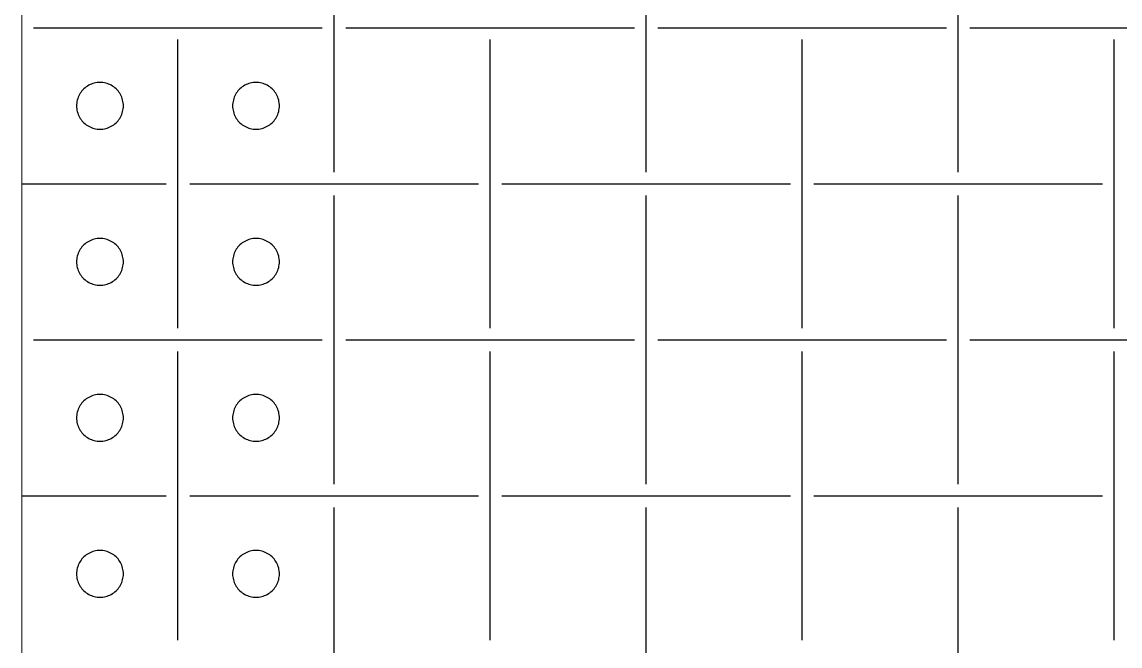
# Model space of a CAD drawing. Header units: metres. Extents: x 0 to 300, y -20 to 320.
# Drawn here: x 0 to 70.4, y 140.4 to 180.4 of the extents above; entities that cross this region are included whole.
import ezdxf

# ---------------------------------------------------------------- set-up
doc = ezdxf.new("R2010")
doc.units = ezdxf.units.M

msp = doc.modelspace()

# ---------------------------------------------------------------- linework, layer by layer
at = {"lineweight": 0}
msp.add_line((0, -20), (0, 320), dxfattribs=at)
for p, q in [((20, 170.75), (20, 189.25)), ((40, 170.75), (40, 189.25)), ((60, 170.75), (60, 189.25)), ((0.75, 180), (19.25, 180)), ((20.75, 180), (39.25, 180)), ((40.75, 180), (59.25, 180)), ((60.75, 180), (79.25, 180)), ((10, 160.75), (10, 179.25)), ((30, 160.75), (30, 179.25)), ((50, 160.75), (50, 179.25)), ((70, 160.75), (70, 179.25)), ((3.844, 175.956), (3.786, 175.882)), ((3.907, 176.027), (3.844, 175.956)), ((3.973, 176.093), (3.907, 176.027)), ((4.044, 176.156), (3.973, 176.093)), ((4.118, 176.214), (4.044, 176.156)), ((4.196, 176.266), (4.118, 176.214)), ((4.277, 176.314), (4.196, 176.266)), ((4.361, 176.357), (4.277, 176.314)), ((4.448, 176.395), (4.361, 176.357)), ((4.536, 176.427), (4.448, 176.395)), ((4.627, 176.453), (4.536, 176.427)), ((4.719, 176.473), (4.627, 176.453)), ((4.812, 176.488), (4.719, 176.473)), ((4.906, 176.497), (4.812, 176.488)), ((5, 176.5), (4.906, 176.497)), ((5.094, 176.497), (5, 176.5)), ((5.188, 176.488), (5.094, 176.497)), ((5.281, 176.473), (5.188, 176.488)), ((5.373, 176.453), (5.281, 176.473)), ((5.464, 176.427), (5.373, 176.453)), ((5.552, 176.395), (5.464, 176.427)), ((5.639, 176.357), (5.552, 176.395)), ((5.723, 176.314), (5.639, 176.357)), ((5.804, 176.266), (5.723, 176.314)), ((5.882, 176.214), (5.804, 176.266)), ((5.956, 176.156), (5.882, 176.214)), ((6.027, 176.093), (5.956, 176.156)), ((6.093, 176.027), (6.027, 176.093)), ((6.156, 175.956), (6.093, 176.027)), ((6.214, 175.882), (6.156, 175.956)), ((13.844, 175.956), (13.786, 175.882)), ((13.907, 176.027), (13.844, 175.956)), ((13.973, 176.093), (13.907, 176.027)), ((14.044, 176.156), (13.973, 176.093)), ((14.118, 176.214), (14.044, 176.156)), ((14.196, 176.266), (14.118, 176.214)), ((14.277, 176.314), (14.196, 176.266)), ((14.361, 176.357), (14.277, 176.314)), ((14.448, 176.395), (14.361, 176.357)), ((14.536, 176.427), (14.448, 176.395)), ((14.627, 176.453), (14.536, 176.427)), ((14.719, 176.473), (14.627, 176.453)), ((14.812, 176.488), (14.719, 176.473)), ((14.906, 176.497), (14.812, 176.488)), ((15, 176.5), (14.906, 176.497)), ((15.094, 176.497), (15, 176.5)), ((15.188, 176.488), (15.094, 176.497)), ((15.281, 176.473), (15.188, 176.488)), ((15.373, 176.453), (15.281, 176.473)), ((15.464, 176.427), (15.373, 176.453)), ((15.552, 176.395), (15.464, 176.427)), ((15.639, 176.357), (15.552, 176.395)), ((15.723, 176.314), (15.639, 176.357)), ((15.804, 176.266), (15.723, 176.314)), ((15.882, 176.214), (15.804, 176.266)), ((15.956, 176.156), (15.882, 176.214)), ((16.027, 176.093), (15.956, 176.156)), ((16.093, 176.027), (16.027, 176.093)), ((16.156, 175.956), (16.093, 176.027)), ((16.214, 175.882), (16.156, 175.956)), ((3.527, 175.281), (3.512, 175.188)), ((3.547, 175.373), (3.527, 175.281)), ((3.573, 175.464), (3.547, 175.373)), ((3.605, 175.552), (3.573, 175.464)), ((3.643, 175.639), (3.605, 175.552)), ((3.686, 175.723), (3.643, 175.639)), ((3.734, 175.804), (3.686, 175.723)), ((3.786, 175.882), (3.734, 175.804)), ((6.266, 175.804), (6.214, 175.882)), ((6.314, 175.723), (6.266, 175.804)), ((6.357, 175.639), (6.314, 175.723)), ((6.395, 175.552), (6.357, 175.639)), ((6.427, 175.464), (6.395, 175.552)), ((6.453, 175.373), (6.427, 175.464)), ((6.473, 175.281), (6.453, 175.373)), ((6.488, 175.188), (6.473, 175.281)), ((13.527, 175.281), (13.512, 175.188)), ((13.547, 175.373), (13.527, 175.281)), ((13.573, 175.464), (13.547, 175.373)), ((13.605, 175.552), (13.573, 175.464)), ((13.643, 175.639), (13.605, 175.552)), ((13.686, 175.723), (13.643, 175.639)), ((13.734, 175.804), (13.686, 175.723)), ((13.786, 175.882), (13.734, 175.804)), ((16.266, 175.804), (16.214, 175.882)), ((16.314, 175.723), (16.266, 175.804)), ((16.357, 175.639), (16.314, 175.723)), ((16.395, 175.552), (16.357, 175.639)), ((16.427, 175.464), (16.395, 175.552)), ((16.453, 175.373), (16.427, 175.464)), ((16.473, 175.281), (16.453, 175.373)), ((16.488, 175.188), (16.473, 175.281)), ((3.503, 175.094), (3.5, 175)), ((3.5, 175), (3.503, 174.906)), ((3.512, 175.188), (3.503, 175.094)), ((3.503, 174.906), (3.512, 174.812)), ((3.512, 174.812), (3.527, 174.719)), ((3.527, 174.719), (3.547, 174.627)), ((3.547, 174.627), (3.573, 174.536)), ((3.573, 174.536), (3.605, 174.448)), ((6.395, 174.448), (6.427, 174.536)), ((6.427, 174.536), (6.453, 174.627)), ((6.453, 174.627), (6.473, 174.719)), ((6.473, 174.719), (6.488, 174.812)), ((6.497, 175.094), (6.488, 175.188)), ((6.488, 174.812), (6.497, 174.906)), ((6.5, 175), (6.497, 175.094)), ((6.497, 174.906), (6.5, 175)), ((13.503, 175.094), (13.5, 175)), ((13.5, 175), (13.503, 174.906)), ((13.512, 175.188), (13.503, 175.094)), ((13.503, 174.906), (13.512, 174.812)), ((13.512, 174.812), (13.527, 174.719)), ((13.527, 174.719), (13.547, 174.627)), ((13.547, 174.627), (13.573, 174.536)), ((13.573, 174.536), (13.605, 174.448)), ((16.395, 174.448), (16.427, 174.536)), ((16.427, 174.536), (16.453, 174.627)), ((16.453, 174.627), (16.473, 174.719)), ((16.473, 174.719), (16.488, 174.812)), ((16.497, 175.094), (16.488, 175.188)), ((16.488, 174.812), (16.497, 174.906)), ((16.5, 175), (16.497, 175.094)), ((16.497, 174.906), (16.5, 175)), ((3.605, 174.448), (3.643, 174.361)), ((3.643, 174.361), (3.686, 174.277)), ((3.686, 174.277), (3.734, 174.196)), ((3.734, 174.196), (3.786, 174.118)), ((3.786, 174.118), (3.844, 174.044)), ((3.844, 174.044), (3.907, 173.973)), ((3.907, 173.973), (3.973, 173.907)), ((3.973, 173.907), (4.044, 173.844)), ((4.044, 173.844), (4.118, 173.786)), ((5.882, 173.786), (5.956, 173.844)), ((5.956, 173.844), (6.027, 173.907)), ((6.027, 173.907), (6.093, 173.973)), ((6.093, 173.973), (6.156, 174.044)), ((6.156, 174.044), (6.214, 174.118)), ((6.214, 174.118), (6.266, 174.196)), ((6.266, 174.196), (6.314, 174.277)), ((6.314, 174.277), (6.357, 174.361)), ((6.357, 174.361), (6.395, 174.448)), ((13.605, 174.448), (13.643, 174.361)), ((13.643, 174.361), (13.686, 174.277)), ((13.686, 174.277), (13.734, 174.196)), ((13.734, 174.196), (13.786, 174.118)), ((13.786, 174.118), (13.844, 174.044)), ((13.844, 174.044), (13.907, 173.973)), ((13.907, 173.973), (13.973, 173.907)), ((13.973, 173.907), (14.044, 173.844)), ((14.044, 173.844), (14.118, 173.786)), ((15.882, 173.786), (15.956, 173.844)), ((15.956, 173.844), (16.027, 173.907)), ((16.027, 173.907), (16.093, 173.973)), ((16.093, 173.973), (16.156, 174.044)), ((16.156, 174.044), (16.214, 174.118)), ((16.214, 174.118), (16.266, 174.196)), ((16.266, 174.196), (16.314, 174.277)), ((16.314, 174.277), (16.357, 174.361)), ((16.357, 174.361), (16.395, 174.448)), ((4.118, 173.786), (4.196, 173.734)), ((4.196, 173.734), (4.277, 173.686)), ((4.277, 173.686), (4.361, 173.643)), ((4.361, 173.643), (4.448, 173.605)), ((4.448, 173.605), (4.536, 173.573)), ((4.536, 173.573), (4.627, 173.547)), ((4.627, 173.547), (4.719, 173.527)), ((4.719, 173.527), (4.812, 173.512)), ((4.812, 173.512), (4.906, 173.503)), ((4.906, 173.503), (5, 173.5)), ((5, 173.5), (5.094, 173.503)), ((5.094, 173.503), (5.188, 173.512)), ((5.188, 173.512), (5.281, 173.527)), ((5.281, 173.527), (5.373, 173.547)), ((5.373, 173.547), (5.464, 173.573)), ((5.464, 173.573), (5.552, 173.605)), ((5.552, 173.605), (5.639, 173.643)), ((5.639, 173.643), (5.723, 173.686)), ((5.723, 173.686), (5.804, 173.734)), ((5.804, 173.734), (5.882, 173.786)), ((14.118, 173.786), (14.196, 173.734)), ((14.196, 173.734), (14.277, 173.686)), ((14.277, 173.686), (14.361, 173.643)), ((14.361, 173.643), (14.448, 173.605)), ((14.448, 173.605), (14.536, 173.573)), ((14.536, 173.573), (14.627, 173.547)), ((14.627, 173.547), (14.719, 173.527)), ((14.719, 173.527), (14.812, 173.512)), ((14.812, 173.512), (14.906, 173.503)), ((14.906, 173.503), (15, 173.5)), ((15, 173.5), (15.094, 173.503)), ((15.094, 173.503), (15.188, 173.512)), ((15.188, 173.512), (15.281, 173.527)), ((15.281, 173.527), (15.373, 173.547)), ((15.373, 173.547), (15.464, 173.573)), ((15.464, 173.573), (15.552, 173.605)), ((15.552, 173.605), (15.639, 173.643)), ((15.639, 173.643), (15.723, 173.686)), ((15.723, 173.686), (15.804, 173.734)), ((15.804, 173.734), (15.882, 173.786)), ((0, 170), (9.25, 170)), ((10.75, 170), (29.25, 170)), ((30.75, 170), (49.25, 170)), ((50.75, 170), (69.25, 170)), ((20, 150.75), (20, 169.25)), ((40, 150.75), (40, 169.25)), ((60, 150.75), (60, 169.25)), ((3.973, 166.093), (3.907, 166.027)), ((4.044, 166.156), (3.973, 166.093)), ((4.118, 166.214), (4.044, 166.156)), ((4.196, 166.266), (4.118, 166.214)), ((4.277, 166.314), (4.196, 166.266)), ((4.361, 166.357), (4.277, 166.314)), ((4.448, 166.395), (4.361, 166.357)), ((4.536, 166.427), (4.448, 166.395)), ((4.627, 166.453), (4.536, 166.427)), ((4.719, 166.473), (4.627, 166.453)), ((4.812, 166.488), (4.719, 166.473)), ((4.906, 166.497), (4.812, 166.488)), ((5, 166.5), (4.906, 166.497)), ((5.094, 166.497), (5, 166.5)), ((5.188, 166.488), (5.094, 166.497)), ((5.281, 166.473), (5.188, 166.488)), ((5.373, 166.453), (5.281, 166.473)), ((5.464, 166.427), (5.373, 166.453)), ((5.552, 166.395), (5.464, 166.427)), ((5.639, 166.357), (5.552, 166.395)), ((5.723, 166.314), (5.639, 166.357)), ((5.804, 166.266), (5.723, 166.314)), ((5.882, 166.214), (5.804, 166.266)), ((5.956, 166.156), (5.882, 166.214)), ((6.027, 166.093), (5.956, 166.156)), ((6.093, 166.027), (6.027, 166.093)), ((13.973, 166.093), (13.907, 166.027)), ((14.044, 166.156), (13.973, 166.093)), ((14.118, 166.214), (14.044, 166.156)), ((14.196, 166.266), (14.118, 166.214)), ((14.277, 166.314), (14.196, 166.266)), ((14.361, 166.357), (14.277, 166.314)), ((14.448, 166.395), (14.361, 166.357)), ((14.536, 166.427), (14.448, 166.395)), ((14.627, 166.453), (14.536, 166.427)), ((14.719, 166.473), (14.627, 166.453)), ((14.812, 166.488), (14.719, 166.473)), ((14.906, 166.497), (14.812, 166.488)), ((15, 166.5), (14.906, 166.497)), ((15.094, 166.497), (15, 166.5)), ((15.188, 166.488), (15.094, 166.497)), ((15.281, 166.473), (15.188, 166.488)), ((15.373, 166.453), (15.281, 166.473)), ((15.464, 166.427), (15.373, 166.453)), ((15.552, 166.395), (15.464, 166.427)), ((15.639, 166.357), (15.552, 166.395)), ((15.723, 166.314), (15.639, 166.357)), ((15.804, 166.266), (15.723, 166.314)), ((15.882, 166.214), (15.804, 166.266)), ((15.956, 166.156), (15.882, 166.214)), ((16.027, 166.093), (15.956, 166.156)), ((16.093, 166.027), (16.027, 166.093)), ((3.573, 165.464), (3.547, 165.373)), ((3.605, 165.552), (3.573, 165.464)), ((3.643, 165.639), (3.605, 165.552)), ((3.686, 165.723), (3.643, 165.639)), ((3.734, 165.804), (3.686, 165.723)), ((3.786, 165.882), (3.734, 165.804)), ((3.844, 165.956), (3.786, 165.882)), ((3.907, 166.027), (3.844, 165.956)), ((6.156, 165.956), (6.093, 166.027)), ((6.214, 165.882), (6.156, 165.956)), ((6.266, 165.804), (6.214, 165.882)), ((6.314, 165.723), (6.266, 165.804)), ((6.357, 165.639), (6.314, 165.723)), ((6.395, 165.552), (6.357, 165.639)), ((6.427, 165.464), (6.395, 165.552)), ((6.453, 165.373), (6.427, 165.464)), ((13.573, 165.464), (13.547, 165.373)), ((13.605, 165.552), (13.573, 165.464)), ((13.643, 165.639), (13.605, 165.552)), ((13.686, 165.723), (13.643, 165.639)), ((13.734, 165.804), (13.686, 165.723)), ((13.786, 165.882), (13.734, 165.804)), ((13.844, 165.956), (13.786, 165.882)), ((13.907, 166.027), (13.844, 165.956)), ((16.156, 165.956), (16.093, 166.027)), ((16.214, 165.882), (16.156, 165.956)), ((16.266, 165.804), (16.214, 165.882)), ((16.314, 165.723), (16.266, 165.804)), ((16.357, 165.639), (16.314, 165.723)), ((16.395, 165.552), (16.357, 165.639)), ((16.427, 165.464), (16.395, 165.552)), ((16.453, 165.373), (16.427, 165.464)), ((3.503, 165.094), (3.5, 165)), ((3.5, 165), (3.503, 164.906)), ((3.512, 165.188), (3.503, 165.094)), ((3.503, 164.906), (3.512, 164.812)), ((3.527, 165.281), (3.512, 165.188)), ((3.512, 164.812), (3.527, 164.719)), ((3.547, 165.373), (3.527, 165.281)), ((3.527, 164.719), (3.547, 164.627)), ((6.473, 165.281), (6.453, 165.373)), ((6.453, 164.627), (6.473, 164.719)), ((6.488, 165.188), (6.473, 165.281)), ((6.473, 164.719), (6.488, 164.812)), ((6.497, 165.094), (6.488, 165.188)), ((6.488, 164.812), (6.497, 164.906)), ((6.5, 165), (6.497, 165.094)), ((6.497, 164.906), (6.5, 165)), ((13.503, 165.094), (13.5, 165)), ((13.5, 165), (13.503, 164.906)), ((13.512, 165.188), (13.503, 165.094)), ((13.503, 164.906), (13.512, 164.812)), ((13.527, 165.281), (13.512, 165.188)), ((13.512, 164.812), (13.527, 164.719)), ((13.547, 165.373), (13.527, 165.281)), ((13.527, 164.719), (13.547, 164.627)), ((16.473, 165.281), (16.453, 165.373)), ((16.453, 164.627), (16.473, 164.719)), ((16.488, 165.188), (16.473, 165.281)), ((16.473, 164.719), (16.488, 164.812)), ((16.497, 165.094), (16.488, 165.188)), ((16.488, 164.812), (16.497, 164.906)), ((16.5, 165), (16.497, 165.094)), ((16.497, 164.906), (16.5, 165)), ((3.547, 164.627), (3.573, 164.536)), ((3.573, 164.536), (3.605, 164.448)), ((3.605, 164.448), (3.643, 164.361)), ((3.643, 164.361), (3.686, 164.277)), ((3.686, 164.277), (3.734, 164.196)), ((3.734, 164.196), (3.786, 164.118)), ((3.786, 164.118), (3.844, 164.044)), ((3.844, 164.044), (3.907, 163.973)), ((6.093, 163.973), (6.156, 164.044)), ((6.156, 164.044), (6.214, 164.118)), ((6.214, 164.118), (6.266, 164.196)), ((6.266, 164.196), (6.314, 164.277)), ((6.314, 164.277), (6.357, 164.361)), ((6.357, 164.361), (6.395, 164.448)), ((6.395, 164.448), (6.427, 164.536)), ((6.427, 164.536), (6.453, 164.627)), ((13.547, 164.627), (13.573, 164.536)), ((13.573, 164.536), (13.605, 164.448)), ((13.605, 164.448), (13.643, 164.361)), ((13.643, 164.361), (13.686, 164.277)), ((13.686, 164.277), (13.734, 164.196)), ((13.734, 164.196), (13.786, 164.118)), ((13.786, 164.118), (13.844, 164.044)), ((13.844, 164.044), (13.907, 163.973)), ((16.093, 163.973), (16.156, 164.044)), ((16.156, 164.044), (16.214, 164.118)), ((16.214, 164.118), (16.266, 164.196)), ((16.266, 164.196), (16.314, 164.277)), ((16.314, 164.277), (16.357, 164.361)), ((16.357, 164.361), (16.395, 164.448)), ((16.395, 164.448), (16.427, 164.536)), ((16.427, 164.536), (16.453, 164.627)), ((3.907, 163.973), (3.973, 163.907)), ((3.973, 163.907), (4.044, 163.844)), ((4.044, 163.844), (4.118, 163.786)), ((4.118, 163.786), (4.196, 163.734)), ((4.196, 163.734), (4.277, 163.686)), ((4.277, 163.686), (4.361, 163.643)), ((4.361, 163.643), (4.448, 163.605)), ((4.448, 163.605), (4.536, 163.573)), ((4.536, 163.573), (4.627, 163.547)), ((4.627, 163.547), (4.719, 163.527)), ((4.719, 163.527), (4.812, 163.512)), ((4.812, 163.512), (4.906, 163.503)), ((4.906, 163.503), (5, 163.5)), ((5, 163.5), (5.094, 163.503)), ((5.094, 163.503), (5.188, 163.512)), ((5.188, 163.512), (5.281, 163.527)), ((5.281, 163.527), (5.373, 163.547)), ((5.373, 163.547), (5.464, 163.573)), ((5.464, 163.573), (5.552, 163.605)), ((5.552, 163.605), (5.639, 163.643)), ((5.639, 163.643), (5.723, 163.686)), ((5.723, 163.686), (5.804, 163.734)), ((5.804, 163.734), (5.882, 163.786)), ((5.882, 163.786), (5.956, 163.844)), ((5.956, 163.844), (6.027, 163.907)), ((6.027, 163.907), (6.093, 163.973)), ((13.907, 163.973), (13.973, 163.907)), ((13.973, 163.907), (14.044, 163.844)), ((14.044, 163.844), (14.118, 163.786)), ((14.118, 163.786), (14.196, 163.734)), ((14.196, 163.734), (14.277, 163.686)), ((14.277, 163.686), (14.361, 163.643)), ((14.361, 163.643), (14.448, 163.605)), ((14.448, 163.605), (14.536, 163.573)), ((14.536, 163.573), (14.627, 163.547)), ((14.627, 163.547), (14.719, 163.527)), ((14.719, 163.527), (14.812, 163.512)), ((14.812, 163.512), (14.906, 163.503)), ((14.906, 163.503), (15, 163.5)), ((15, 163.5), (15.094, 163.503)), ((15.094, 163.503), (15.188, 163.512)), ((15.188, 163.512), (15.281, 163.527)), ((15.281, 163.527), (15.373, 163.547)), ((15.373, 163.547), (15.464, 163.573)), ((15.464, 163.573), (15.552, 163.605)), ((15.552, 163.605), (15.639, 163.643)), ((15.639, 163.643), (15.723, 163.686)), ((15.723, 163.686), (15.804, 163.734)), ((15.804, 163.734), (15.882, 163.786)), ((15.882, 163.786), (15.956, 163.844)), ((15.956, 163.844), (16.027, 163.907)), ((16.027, 163.907), (16.093, 163.973)), ((0.75, 160), (19.25, 160)), ((20.75, 160), (39.25, 160)), ((40.75, 160), (59.25, 160)), ((60.75, 160), (79.25, 160)), ((10, 140.75), (10, 159.25)), ((30, 140.75), (30, 159.25)), ((50, 140.75), (50, 159.25)), ((70, 140.75), (70, 159.25)), ((4.196, 156.266), (4.118, 156.214)), ((4.277, 156.314), (4.196, 156.266)), ((4.361, 156.357), (4.277, 156.314)), ((4.448, 156.395), (4.361, 156.357)), ((4.536, 156.427), (4.448, 156.395)), ((4.627, 156.453), (4.536, 156.427)), ((4.719, 156.473), (4.627, 156.453)), ((4.812, 156.488), (4.719, 156.473)), ((4.906, 156.497), (4.812, 156.488)), ((5, 156.5), (4.906, 156.497)), ((5.094, 156.497), (5, 156.5)), ((5.188, 156.488), (5.094, 156.497)), ((5.281, 156.473), (5.188, 156.488)), ((5.373, 156.453), (5.281, 156.473)), ((5.464, 156.427), (5.373, 156.453)), ((5.552, 156.395), (5.464, 156.427)), ((5.639, 156.357), (5.552, 156.395)), ((5.723, 156.314), (5.639, 156.357)), ((5.804, 156.266), (5.723, 156.314)), ((5.882, 156.214), (5.804, 156.266)), ((14.196, 156.266), (14.118, 156.214)), ((14.277, 156.314), (14.196, 156.266)), ((14.361, 156.357), (14.277, 156.314)), ((14.448, 156.395), (14.361, 156.357)), ((14.536, 156.427), (14.448, 156.395)), ((14.627, 156.453), (14.536, 156.427)), ((14.719, 156.473), (14.627, 156.453)), ((14.812, 156.488), (14.719, 156.473)), ((14.906, 156.497), (14.812, 156.488)), ((15, 156.5), (14.906, 156.497)), ((15.094, 156.497), (15, 156.5)), ((15.188, 156.488), (15.094, 156.497)), ((15.281, 156.473), (15.188, 156.488)), ((15.373, 156.453), (15.281, 156.473)), ((15.464, 156.427), (15.373, 156.453)), ((15.552, 156.395), (15.464, 156.427)), ((15.639, 156.357), (15.552, 156.395)), ((15.723, 156.314), (15.639, 156.357)), ((15.804, 156.266), (15.723, 156.314)), ((15.882, 156.214), (15.804, 156.266)), ((3.605, 155.552), (3.573, 155.464)), ((3.643, 155.639), (3.605, 155.552)), ((3.686, 155.723), (3.643, 155.639)), ((3.734, 155.804), (3.686, 155.723)), ((3.786, 155.882), (3.734, 155.804)), ((3.844, 155.956), (3.786, 155.882)), ((3.907, 156.027), (3.844, 155.956)), ((3.973, 156.093), (3.907, 156.027)), ((4.044, 156.156), (3.973, 156.093)), ((4.118, 156.214), (4.044, 156.156)), ((5.956, 156.156), (5.882, 156.214)), ((6.027, 156.093), (5.956, 156.156)), ((6.093, 156.027), (6.027, 156.093)), ((6.156, 155.956), (6.093, 156.027)), ((6.214, 155.882), (6.156, 155.956)), ((6.266, 155.804), (6.214, 155.882)), ((6.314, 155.723), (6.266, 155.804)), ((6.357, 155.639), (6.314, 155.723)), ((6.395, 155.552), (6.357, 155.639)), ((6.427, 155.464), (6.395, 155.552)), ((13.605, 155.552), (13.573, 155.464)), ((13.643, 155.639), (13.605, 155.552)), ((13.686, 155.723), (13.643, 155.639)), ((13.734, 155.804), (13.686, 155.723)), ((13.786, 155.882), (13.734, 155.804)), ((13.844, 155.956), (13.786, 155.882)), ((13.907, 156.027), (13.844, 155.956)), ((13.973, 156.093), (13.907, 156.027)), ((14.044, 156.156), (13.973, 156.093)), ((14.118, 156.214), (14.044, 156.156)), ((15.956, 156.156), (15.882, 156.214)), ((16.027, 156.093), (15.956, 156.156)), ((16.093, 156.027), (16.027, 156.093)), ((16.156, 155.956), (16.093, 156.027)), ((16.214, 155.882), (16.156, 155.956)), ((16.266, 155.804), (16.214, 155.882)), ((16.314, 155.723), (16.266, 155.804)), ((16.357, 155.639), (16.314, 155.723)), ((16.395, 155.552), (16.357, 155.639)), ((16.427, 155.464), (16.395, 155.552)), ((3.503, 155.094), (3.5, 155)), ((3.5, 155), (3.503, 154.906)), ((3.512, 155.188), (3.503, 155.094)), ((3.503, 154.906), (3.512, 154.812)), ((3.527, 155.281), (3.512, 155.188)), ((3.547, 155.373), (3.527, 155.281)), ((3.573, 155.464), (3.547, 155.373)), ((6.453, 155.373), (6.427, 155.464)), ((6.473, 155.281), (6.453, 155.373)), ((6.488, 155.188), (6.473, 155.281)), ((6.497, 155.094), (6.488, 155.188)), ((6.488, 154.812), (6.497, 154.906)), ((6.5, 155), (6.497, 155.094)), ((6.497, 154.906), (6.5, 155)), ((13.503, 155.094), (13.5, 155)), ((13.5, 155), (13.503, 154.906)), ((13.512, 155.188), (13.503, 155.094)), ((13.503, 154.906), (13.512, 154.812)), ((13.527, 155.281), (13.512, 155.188)), ((13.547, 155.373), (13.527, 155.281)), ((13.573, 155.464), (13.547, 155.373)), ((16.453, 155.373), (16.427, 155.464)), ((16.473, 155.281), (16.453, 155.373)), ((16.488, 155.188), (16.473, 155.281)), ((16.497, 155.094), (16.488, 155.188)), ((16.488, 154.812), (16.497, 154.906)), ((16.5, 155), (16.497, 155.094)), ((16.497, 154.906), (16.5, 155)), ((3.512, 154.812), (3.527, 154.719)), ((3.527, 154.719), (3.547, 154.627)), ((3.547, 154.627), (3.573, 154.536)), ((3.573, 154.536), (3.605, 154.448)), ((3.605, 154.448), (3.643, 154.361)), ((3.643, 154.361), (3.686, 154.277)), ((3.686, 154.277), (3.734, 154.196)), ((3.734, 154.196), (3.786, 154.118)), ((6.214, 154.118), (6.266, 154.196)), ((6.266, 154.196), (6.314, 154.277)), ((6.314, 154.277), (6.357, 154.361)), ((6.357, 154.361), (6.395, 154.448)), ((6.395, 154.448), (6.427, 154.536)), ((6.427, 154.536), (6.453, 154.627)), ((6.453, 154.627), (6.473, 154.719)), ((6.473, 154.719), (6.488, 154.812)), ((13.512, 154.812), (13.527, 154.719)), ((13.527, 154.719), (13.547, 154.627)), ((13.547, 154.627), (13.573, 154.536)), ((13.573, 154.536), (13.605, 154.448)), ((13.605, 154.448), (13.643, 154.361)), ((13.643, 154.361), (13.686, 154.277)), ((13.686, 154.277), (13.734, 154.196)), ((13.734, 154.196), (13.786, 154.118)), ((16.214, 154.118), (16.266, 154.196)), ((16.266, 154.196), (16.314, 154.277)), ((16.314, 154.277), (16.357, 154.361)), ((16.357, 154.361), (16.395, 154.448)), ((16.395, 154.448), (16.427, 154.536)), ((16.427, 154.536), (16.453, 154.627)), ((16.453, 154.627), (16.473, 154.719)), ((16.473, 154.719), (16.488, 154.812)), ((3.786, 154.118), (3.844, 154.044)), ((3.844, 154.044), (3.907, 153.973)), ((3.907, 153.973), (3.973, 153.907)), ((3.973, 153.907), (4.044, 153.844)), ((4.044, 153.844), (4.118, 153.786)), ((4.118, 153.786), (4.196, 153.734)), ((4.196, 153.734), (4.277, 153.686)), ((4.277, 153.686), (4.361, 153.643)), ((4.361, 153.643), (4.448, 153.605)), ((4.448, 153.605), (4.536, 153.573)), ((4.536, 153.573), (4.627, 153.547)), ((4.627, 153.547), (4.719, 153.527)), ((4.719, 153.527), (4.812, 153.512)), ((4.812, 153.512), (4.906, 153.503)), ((4.906, 153.503), (5, 153.5)), ((5, 153.5), (5.094, 153.503)), ((5.094, 153.503), (5.188, 153.512)), ((5.188, 153.512), (5.281, 153.527)), ((5.281, 153.527), (5.373, 153.547)), ((5.373, 153.547), (5.464, 153.573)), ((5.464, 153.573), (5.552, 153.605)), ((5.552, 153.605), (5.639, 153.643)), ((5.639, 153.643), (5.723, 153.686)), ((5.723, 153.686), (5.804, 153.734)), ((5.804, 153.734), (5.882, 153.786)), ((5.882, 153.786), (5.956, 153.844)), ((5.956, 153.844), (6.027, 153.907)), ((6.027, 153.907), (6.093, 153.973)), ((6.093, 153.973), (6.156, 154.044)), ((6.156, 154.044), (6.214, 154.118)), ((13.786, 154.118), (13.844, 154.044)), ((13.844, 154.044), (13.907, 153.973)), ((13.907, 153.973), (13.973, 153.907)), ((13.973, 153.907), (14.044, 153.844)), ((14.044, 153.844), (14.118, 153.786)), ((14.118, 153.786), (14.196, 153.734)), ((14.196, 153.734), (14.277, 153.686)), ((14.277, 153.686), (14.361, 153.643)), ((14.361, 153.643), (14.448, 153.605)), ((14.448, 153.605), (14.536, 153.573)), ((14.536, 153.573), (14.627, 153.547)), ((14.627, 153.547), (14.719, 153.527)), ((14.719, 153.527), (14.812, 153.512)), ((14.812, 153.512), (14.906, 153.503)), ((14.906, 153.503), (15, 153.5)), ((15, 153.5), (15.094, 153.503)), ((15.094, 153.503), (15.188, 153.512)), ((15.188, 153.512), (15.281, 153.527)), ((15.281, 153.527), (15.373, 153.547)), ((15.373, 153.547), (15.464, 153.573)), ((15.464, 153.573), (15.552, 153.605)), ((15.552, 153.605), (15.639, 153.643)), ((15.639, 153.643), (15.723, 153.686)), ((15.723, 153.686), (15.804, 153.734)), ((15.804, 153.734), (15.882, 153.786)), ((15.882, 153.786), (15.956, 153.844)), ((15.956, 153.844), (16.027, 153.907)), ((16.027, 153.907), (16.093, 153.973)), ((16.093, 153.973), (16.156, 154.044)), ((16.156, 154.044), (16.214, 154.118)), ((0, 150), (9.25, 150)), ((10.75, 150), (29.25, 150)), ((30.75, 150), (49.25, 150)), ((50.75, 150), (69.25, 150)), ((20, 130.75), (20, 149.25)), ((40, 130.75), (40, 149.25)), ((60, 130.75), (60, 149.25)), ((4.448, 146.395), (4.361, 146.357)), ((4.536, 146.427), (4.448, 146.395)), ((4.627, 146.453), (4.536, 146.427)), ((4.719, 146.473), (4.627, 146.453)), ((4.812, 146.488), (4.719, 146.473)), ((4.906, 146.497), (4.812, 146.488)), ((5, 146.5), (4.906, 146.497)), ((5.094, 146.497), (5, 146.5)), ((5.188, 146.488), (5.094, 146.497)), ((5.281, 146.473), (5.188, 146.488)), ((5.373, 146.453), (5.281, 146.473)), ((5.464, 146.427), (5.373, 146.453)), ((5.552, 146.395), (5.464, 146.427)), ((5.639, 146.357), (5.552, 146.395)), ((14.448, 146.395), (14.361, 146.357)), ((14.536, 146.427), (14.448, 146.395)), ((14.627, 146.453), (14.536, 146.427)), ((14.719, 146.473), (14.627, 146.453)), ((14.812, 146.488), (14.719, 146.473)), ((14.906, 146.497), (14.812, 146.488)), ((15, 146.5), (14.906, 146.497)), ((15.094, 146.497), (15, 146.5)), ((15.188, 146.488), (15.094, 146.497)), ((15.281, 146.473), (15.188, 146.488)), ((15.373, 146.453), (15.281, 146.473)), ((15.464, 146.427), (15.373, 146.453)), ((15.552, 146.395), (15.464, 146.427)), ((15.639, 146.357), (15.552, 146.395)), ((3.686, 145.723), (3.643, 145.639)), ((3.734, 145.804), (3.686, 145.723)), ((3.786, 145.882), (3.734, 145.804)), ((3.844, 145.956), (3.786, 145.882)), ((3.907, 146.027), (3.844, 145.956)), ((3.973, 146.093), (3.907, 146.027)), ((4.044, 146.156), (3.973, 146.093)), ((4.118, 146.214), (4.044, 146.156)), ((4.196, 146.266), (4.118, 146.214)), ((4.277, 146.314), (4.196, 146.266)), ((4.361, 146.357), (4.277, 146.314)), ((5.723, 146.314), (5.639, 146.357)), ((5.804, 146.266), (5.723, 146.314)), ((5.882, 146.214), (5.804, 146.266)), ((5.956, 146.156), (5.882, 146.214)), ((6.027, 146.093), (5.956, 146.156)), ((6.093, 146.027), (6.027, 146.093)), ((6.156, 145.956), (6.093, 146.027)), ((6.214, 145.882), (6.156, 145.956)), ((6.266, 145.804), (6.214, 145.882)), ((6.314, 145.723), (6.266, 145.804)), ((6.357, 145.639), (6.314, 145.723)), ((13.686, 145.723), (13.643, 145.639)), ((13.734, 145.804), (13.686, 145.723)), ((13.786, 145.882), (13.734, 145.804)), ((13.844, 145.956), (13.786, 145.882)), ((13.907, 146.027), (13.844, 145.956)), ((13.973, 146.093), (13.907, 146.027)), ((14.044, 146.156), (13.973, 146.093)), ((14.118, 146.214), (14.044, 146.156)), ((14.196, 146.266), (14.118, 146.214)), ((14.277, 146.314), (14.196, 146.266)), ((14.361, 146.357), (14.277, 146.314)), ((15.723, 146.314), (15.639, 146.357)), ((15.804, 146.266), (15.723, 146.314)), ((15.882, 146.214), (15.804, 146.266)), ((15.956, 146.156), (15.882, 146.214)), ((16.027, 146.093), (15.956, 146.156)), ((16.093, 146.027), (16.027, 146.093)), ((16.156, 145.956), (16.093, 146.027)), ((16.214, 145.882), (16.156, 145.956)), ((16.266, 145.804), (16.214, 145.882)), ((16.314, 145.723), (16.266, 145.804)), ((16.357, 145.639), (16.314, 145.723)), ((3.503, 145.094), (3.5, 145)), ((3.5, 145), (3.503, 144.906)), ((3.512, 145.188), (3.503, 145.094)), ((3.527, 145.281), (3.512, 145.188)), ((3.547, 145.373), (3.527, 145.281)), ((3.573, 145.464), (3.547, 145.373)), ((3.605, 145.552), (3.573, 145.464)), ((3.643, 145.639), (3.605, 145.552)), ((6.395, 145.552), (6.357, 145.639)), ((6.427, 145.464), (6.395, 145.552)), ((6.453, 145.373), (6.427, 145.464)), ((6.473, 145.281), (6.453, 145.373)), ((6.488, 145.188), (6.473, 145.281)), ((6.497, 145.094), (6.488, 145.188)), ((6.5, 145), (6.497, 145.094)), ((6.497, 144.906), (6.5, 145)), ((13.503, 145.094), (13.5, 145)), ((13.5, 145), (13.503, 144.906)), ((13.512, 145.188), (13.503, 145.094)), ((13.527, 145.281), (13.512, 145.188)), ((13.547, 145.373), (13.527, 145.281)), ((13.573, 145.464), (13.547, 145.373)), ((13.605, 145.552), (13.573, 145.464)), ((13.643, 145.639), (13.605, 145.552)), ((16.395, 145.552), (16.357, 145.639)), ((16.427, 145.464), (16.395, 145.552)), ((16.453, 145.373), (16.427, 145.464)), ((16.473, 145.281), (16.453, 145.373)), ((16.488, 145.188), (16.473, 145.281)), ((16.497, 145.094), (16.488, 145.188)), ((16.5, 145), (16.497, 145.094)), ((16.497, 144.906), (16.5, 145)), ((3.503, 144.906), (3.512, 144.812)), ((3.512, 144.812), (3.527, 144.719)), ((3.527, 144.719), (3.547, 144.627)), ((3.547, 144.627), (3.573, 144.536)), ((3.573, 144.536), (3.605, 144.448)), ((3.605, 144.448), (3.643, 144.361)), ((3.643, 144.361), (3.686, 144.277)), ((3.686, 144.277), (3.734, 144.196)), ((6.266, 144.196), (6.314, 144.277)), ((6.314, 144.277), (6.357, 144.361)), ((6.357, 144.361), (6.395, 144.448)), ((6.395, 144.448), (6.427, 144.536)), ((6.427, 144.536), (6.453, 144.627)), ((6.453, 144.627), (6.473, 144.719)), ((6.473, 144.719), (6.488, 144.812)), ((6.488, 144.812), (6.497, 144.906)), ((13.503, 144.906), (13.512, 144.812)), ((13.512, 144.812), (13.527, 144.719)), ((13.527, 144.719), (13.547, 144.627)), ((13.547, 144.627), (13.573, 144.536)), ((13.573, 144.536), (13.605, 144.448)), ((13.605, 144.448), (13.643, 144.361)), ((13.643, 144.361), (13.686, 144.277)), ((13.686, 144.277), (13.734, 144.196)), ((16.266, 144.196), (16.314, 144.277)), ((16.314, 144.277), (16.357, 144.361)), ((16.357, 144.361), (16.395, 144.448)), ((16.395, 144.448), (16.427, 144.536)), ((16.427, 144.536), (16.453, 144.627)), ((16.453, 144.627), (16.473, 144.719)), ((16.473, 144.719), (16.488, 144.812)), ((16.488, 144.812), (16.497, 144.906)), ((3.734, 144.196), (3.786, 144.118)), ((3.786, 144.118), (3.844, 144.044)), ((3.844, 144.044), (3.907, 143.973)), ((3.907, 143.973), (3.973, 143.907)), ((3.973, 143.907), (4.044, 143.844)), ((4.044, 143.844), (4.118, 143.786)), ((4.118, 143.786), (4.196, 143.734)), ((4.196, 143.734), (4.277, 143.686)), ((4.277, 143.686), (4.361, 143.643)), ((4.361, 143.643), (4.448, 143.605)), ((4.448, 143.605), (4.536, 143.573)), ((4.536, 143.573), (4.627, 143.547)), ((5.373, 143.547), (5.464, 143.573)), ((5.464, 143.573), (5.552, 143.605)), ((5.552, 143.605), (5.639, 143.643)), ((5.639, 143.643), (5.723, 143.686)), ((5.723, 143.686), (5.804, 143.734)), ((5.804, 143.734), (5.882, 143.786)), ((5.882, 143.786), (5.956, 143.844)), ((5.956, 143.844), (6.027, 143.907)), ((6.027, 143.907), (6.093, 143.973)), ((6.093, 143.973), (6.156, 144.044)), ((6.156, 144.044), (6.214, 144.118)), ((6.214, 144.118), (6.266, 144.196)), ((13.734, 144.196), (13.786, 144.118)), ((13.786, 144.118), (13.844, 144.044)), ((13.844, 144.044), (13.907, 143.973)), ((13.907, 143.973), (13.973, 143.907)), ((13.973, 143.907), (14.044, 143.844)), ((14.044, 143.844), (14.118, 143.786)), ((14.118, 143.786), (14.196, 143.734)), ((14.196, 143.734), (14.277, 143.686)), ((14.277, 143.686), (14.361, 143.643)), ((14.361, 143.643), (14.448, 143.605)), ((14.448, 143.605), (14.536, 143.573)), ((14.536, 143.573), (14.627, 143.547)), ((15.373, 143.547), (15.464, 143.573)), ((15.464, 143.573), (15.552, 143.605)), ((15.552, 143.605), (15.639, 143.643)), ((15.639, 143.643), (15.723, 143.686)), ((15.723, 143.686), (15.804, 143.734)), ((15.804, 143.734), (15.882, 143.786)), ((15.882, 143.786), (15.956, 143.844)), ((15.956, 143.844), (16.027, 143.907)), ((16.027, 143.907), (16.093, 143.973)), ((16.093, 143.973), (16.156, 144.044)), ((16.156, 144.044), (16.214, 144.118)), ((16.214, 144.118), (16.266, 144.196)), ((4.627, 143.547), (4.719, 143.527)), ((4.719, 143.527), (4.812, 143.512)), ((4.812, 143.512), (4.906, 143.503)), ((4.906, 143.503), (5, 143.5)), ((5, 143.5), (5.094, 143.503)), ((5.094, 143.503), (5.188, 143.512)), ((5.188, 143.512), (5.281, 143.527)), ((5.281, 143.527), (5.373, 143.547)), ((14.627, 143.547), (14.719, 143.527)), ((14.719, 143.527), (14.812, 143.512)), ((14.812, 143.512), (14.906, 143.503)), ((14.906, 143.503), (15, 143.5)), ((15, 143.5), (15.094, 143.503)), ((15.094, 143.503), (15.188, 143.512)), ((15.188, 143.512), (15.281, 143.527)), ((15.281, 143.527), (15.373, 143.547))]:
    msp.add_line(p, q)

doc.saveas('drawing.dxf')
